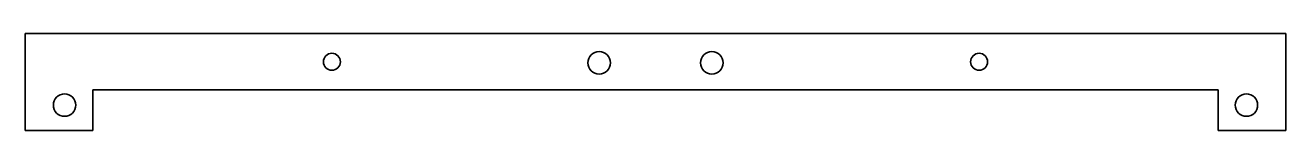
# Model space of a CAD drawing. Extents: x 370 to 818, y 403 to 438.
import ezdxf

# ---------------------------------------------------------------- set-up
doc = ezdxf.new("R2010")
doc.units = 0

msp = doc.modelspace()

# ---------------------------------------------------------------- linework, layer by layer
at = {"color": 7, "lineweight": 35}
for p, q in [((594.5, 437.69), (370.5, 437.69)), ((370.5, 421.08), (370.5, 437.69)), ((594.5, 437.69), (818.5, 437.69)), ((818.5, 421.08), (818.5, 437.69)), ((370.5, 421.08), (370.5, 403.31)), ((394.5, 403.31), (394.5, 417.69)), ((394.5, 417.69), (594.5, 417.69)), ((794.5, 417.69), (594.5, 417.69)), ((794.5, 403.31), (794.5, 417.69)), ((818.5, 421.08), (818.5, 403.31)), ((370.5, 403.31), (394.5, 403.31)), ((818.5, 403.31), (794.5, 403.31))]:
    msp.add_line(p, q, dxfattribs=at)
for centre, radius in [((479.5, 427.69), 3), ((574.5, 427.31), 4), ((614.5, 427.31), 4), ((709.5, 427.69), 3), ((384.5, 412.31), 4), ((804.5, 412.31), 4)]:
    msp.add_circle(centre, radius, dxfattribs=at)

doc.saveas('drawing.dxf')
